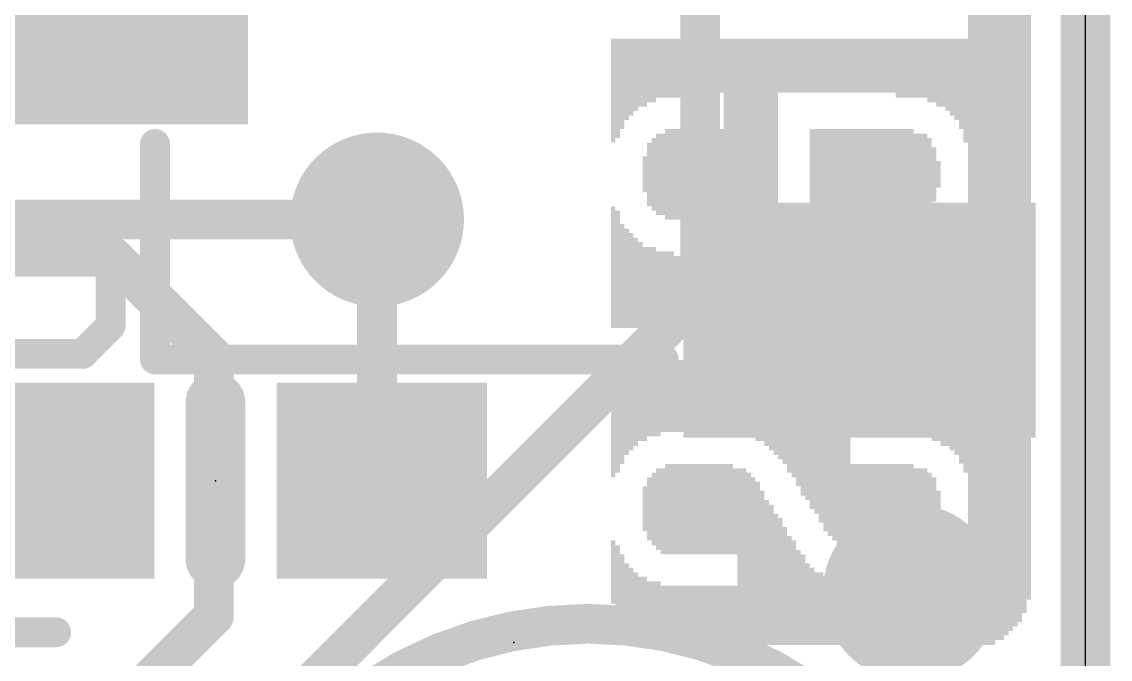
# Model space of a CAD drawing. Extents: x -0.1 to 25.5, y -0.1 to 17.9.
# Drawn here: x 19.97 to 25.53, y 4.36 to 7.61 of the extents above; entities that cross this region are included whole.
import ezdxf

# ---------------------------------------------------------------- set-up
doc = ezdxf.new("R2010")
doc.units = 0
for name, color, linetype in [('1', 12, 'CONTINUOUS'), ('16', 5, 'CONTINUOUS'), ('18', 110, 'CONTINUOUS'), ('20', 53, 'CONTINUOUS'), ('21', 40, 'CONTINUOUS'), ('22', 6, 'CONTINUOUS'), ('23', 40, 'CONTINUOUS'), ('24', 6, 'CONTINUOUS')]:
    doc.layers.add(name, color=color, linetype=linetype)

# ---------------------------------------------------------------- blocks, each defined once
blk = doc.blocks.new('RECT')
blk.add_solid([(-0.5, -0.5), (0.5, -0.5), (-0.5, 0.5), (0.5, 0.5)])
blk = doc.blocks.new('ROUNDV')
at = {"const_width": 0.5}
blk.add_lwpolyline([(0, -0.25, 1), (0, 0.25, 1), (0, -0.25)], format="xyb", dxfattribs=at)

msp = doc.modelspace()

# ---------------------------------------------------------------- linework, layer by layer
at = {"layer": '1'}
for points, const_width in [([(25.4, 17.78), (25.4, 0)], 0.254), ([(21.7805, 6.604), (21.7805, 5.295)], 0.2032), ([(19.304, 6.4135), (20.4316, 6.4135)], 0.2032), ([(20.4316, 6.4135), (20.9473, 5.8978)], 0.2032), ([(20.9473, 5.8978), (20.9473, 4.5808)], 0.2032), ([(21.805, 5.2705), (21.7805, 5.295)], 0.2032), ([(20.447, 4.0804), (20.9473, 4.5808)], 0.2032)]:
    msp.add_lwpolyline(points, dxfattribs=dict(at, const_width=const_width))
at = {"layer": '1', "const_width": 0.1016}
for points in [[(21.8313, 6.604, 1), (21.7297, 6.604)], [(20.4675, 6.4494, 1), (20.3957, 6.3776)], [(20.4316, 6.3627, 1), (20.4316, 6.4643)], [(20.9981, 5.8978, 1), (20.8965, 5.8978)], [(20.9114, 5.8619, 1), (20.9832, 5.9337)], [(21.8164, 5.3309, 1), (21.7446, 5.2591)], [(21.7297, 5.295, 1), (21.8313, 5.295)], [(21.7691, 5.2346, 1), (21.8409, 5.3064)], [(20.9832, 4.5448, 1), (20.9114, 4.6167)], [(20.8965, 4.5808, 1), (20.9981, 4.5808)]]:
    msp.add_lwpolyline(points, format="xyb", dxfattribs=at)
at = {"layer": '16'}
for points, const_width in [([(25.4, 17.78), (25.4, 0)], 0.254), ([(23.4315, 6.223), (23.4315, 8.9535)], 0.2032), ([(21.7805, 6.604), (19.6215, 6.604)], 0.2032), ([(20.447, 3.2385), (23.4315, 6.223)], 0.2032)]:
    msp.add_lwpolyline(points, dxfattribs=dict(at, const_width=const_width))
at = {"layer": '16', "const_width": 0.1016}
for points in [[(21.7805, 6.5532, 1), (21.7805, 6.6548)], [(23.4674, 6.1871, 1), (23.3956, 6.2589)], [(23.3807, 6.223, 1), (23.4823, 6.223)]]:
    msp.add_lwpolyline(points, format="xyb", dxfattribs=at)
at = {"layer": '20'}
msp.add_line((25.4, 2.54), (25.4, 15.24), dxfattribs=at)
at = {"layer": '21'}
for points, const_width in [([(24.946, 6.79), (24.946, 10.99)], 0.1524), ([(20.646, 5.89), (20.646, 6.99)], 0.1524), ([(23.246, 5.89), (20.646, 5.89)], 0.1524), ([(20.955, 5.6705), (20.955, 4.8705)], 0.3048), ([(19.565, 4.4965), (20.1413, 4.4965)], 0.1524)]:
    msp.add_lwpolyline(points, dxfattribs=dict(at, const_width=const_width))
for points, const_width in [([(20.6841, 6.99, 1), (20.6079, 6.99)], 0.0762), ([(24.9079, 6.79, 1), (24.9841, 6.79)], 0.0762), ([(20.646, 5.9281, 1), (20.646, 5.8519)], 0.0762), ([(23.246, 5.8519, 1), (23.246, 5.9281)], 0.0762), ([(20.6079, 5.89, 1), (20.6841, 5.89)], 0.0762), ([(21.0312, 5.6705, 1), (20.8788, 5.6705)], 0.1524), ([(20.8788, 4.8705, 1), (21.0312, 4.8705)], 0.1524), ([(22.86, 0.54, 1), (22.86, 4.54, 1), (22.86, 0.54)], 0.2032), ([(20.1413, 4.4584, 1), (20.1413, 4.5346)], 0.0762)]:
    msp.add_lwpolyline(points, format="xyb", dxfattribs=dict(at, const_width=const_width))
at = {"layer": '22', "const_width": 0.1524}
for points in [[(20.108, 7.4422), (19.5317, 7.4422)], [(20.2757, 6.4944), (19.8436, 6.4944)], [(20.4198, 6.3504), (20.2757, 6.4944)], [(20.4198, 6.0623), (20.4198, 6.3504)], [(20.2757, 5.9182), (20.4198, 6.0623)], [(19.8436, 5.9182), (20.2757, 5.9182)]]:
    msp.add_lwpolyline(points, dxfattribs=at)
at = {"layer": '22', "const_width": 0.0762}
for points in [[(20.108, 7.4041, 1), (20.108, 7.4803)], [(20.3027, 6.5214, 1), (20.2488, 6.4675)], [(20.2757, 6.4563, 1), (20.2757, 6.5325)], [(20.4579, 6.3504, 1), (20.3817, 6.3504)], [(20.3929, 6.3234, 1), (20.4467, 6.3773)], [(20.4467, 6.0353, 1), (20.3929, 6.0892)], [(20.3817, 6.0623, 1), (20.4579, 6.0623)], [(20.2488, 5.9451, 1), (20.3027, 5.8913)], [(20.2757, 5.8801, 1), (20.2757, 5.9563)]]:
    msp.add_lwpolyline(points, format="xyb", dxfattribs=at)
at = {"layer": '23'}
msp.add_point((20.955, 5.2705), dxfattribs=at)
at = {"layer": '24'}
msp.add_point((22.479, 4.445), dxfattribs=at)

# ---------------------------------------------------------------- block references
at = {"layer": '1', "rotation": 180}
for p, xscale, yscale in [((20.346, 7.39), 1.55, 0.6), ((24.246, 6.09), 1.8, 1.2)]:
    msp.add_blockref('RECT', p, dxfattribs=dict(at, xscale=xscale, yscale=yscale))
at = {"layer": '1', "xscale": 1.075}
for p in [(20.105, 5.2705), (21.805, 5.2705)]:
    msp.add_blockref('RECT', p, dxfattribs=at)
at = {"layer": '18'}
for p, xscale, yscale in [((21.7805, 6.604), 0.889, 0.889), ((21.7805, 6.604), 0.889, 0.889), ((24.511, 4.699), 0.9064, 0.9064), ((24.511, 4.699), 0.9064, 0.9064), ((19.558, 4.064), 0.9064, 0.9064), ((19.558, 4.064), 0.9064, 0.9064)]:
    msp.add_blockref('ROUNDV', p, dxfattribs=dict(at, xscale=xscale, yscale=yscale))
at = {"layer": '22', "rotation": 90}
for p, xscale, yscale in [((24.8111, 8.81), 5.5194, 0.0231), ((24.8342, 8.81), 5.5194, 0.0231), ((24.8573, 8.81), 5.5194, 0.0231), ((24.8804, 8.81), 5.5194, 0.0231), ((24.9036, 8.81), 5.5194, 0.0231), ((24.9267, 8.7973), 5.494, 0.0231), ((24.9498, 8.7973), 5.494, 0.0231), ((24.9729, 8.7859), 5.4712, 0.0231), ((24.996, 8.7859), 5.4712, 0.0231), ((25.019, 8.7744), 5.4483, 0.0229), ((25.042, 8.763), 5.4254, 0.0231), ((25.0651, 8.7516), 5.4026, 0.0231), ((25.0882, 8.7287), 5.3569, 0.0231), ((25.1113, 8.6944), 5.2883, 0.0231), ((22.987, 7.2631), 0.5309, 0.0229), ((23.01, 7.2746), 0.508, 0.0231), ((23.0331, 7.2974), 0.4623, 0.0231), ((23.0562, 7.3203), 0.4166, 0.0231), ((23.0793, 7.3317), 0.3937, 0.0231), ((23.1024, 7.3431), 0.3708, 0.0231), ((23.1256, 7.3546), 0.348, 0.0231), ((23.1487, 7.3546), 0.348, 0.0231), ((23.1718, 7.366), 0.3251, 0.0231), ((23.1949, 7.366), 0.3251, 0.0231), ((23.218, 7.3774), 0.3023, 0.0231), ((23.241, 7.3774), 0.3023, 0.0229), ((23.264, 7.3774), 0.3023, 0.0231), ((23.2871, 7.3774), 0.3023, 0.0231), ((23.3102, 7.3774), 0.3023, 0.0231), ((23.3333, 7.3774), 0.3023, 0.0231), ((23.3564, 7.3774), 0.3023, 0.0231), ((23.3796, 7.3901), 0.2769, 0.0231), ((23.4027, 7.3901), 0.2769, 0.0231), ((23.4258, 7.3901), 0.2769, 0.0231), ((23.4489, 7.3901), 0.2769, 0.0231), ((23.472, 7.3901), 0.2769, 0.0231), ((23.495, 7.3901), 0.2769, 0.0229), ((23.518, 7.3901), 0.2769, 0.0231), ((23.5411, 7.3901), 0.2769, 0.0231), ((23.5642, 7.0663), 0.9246, 0.0231), ((23.5873, 7.0663), 0.9246, 0.0231), ((23.6104, 7.0663), 0.9246, 0.0231), ((23.6336, 7.0663), 0.9246, 0.0231), ((23.6567, 7.0663), 0.9246, 0.0231), ((23.6798, 7.0663), 0.9246, 0.0231), ((23.7029, 7.0663), 0.9246, 0.0231), ((23.726, 7.0663), 0.9246, 0.0231), ((23.749, 7.0663), 0.9246, 0.0229), ((23.772, 7.0663), 0.9246, 0.0231), ((23.7951, 7.0663), 0.9246, 0.0231), ((23.8182, 7.0663), 0.9246, 0.0231), ((23.8413, 7.3901), 0.2769, 0.0231), ((23.8644, 7.3901), 0.2769, 0.0231), ((23.8876, 7.3901), 0.2769, 0.0231), ((23.9107, 7.3901), 0.2769, 0.0231), ((23.9338, 7.3901), 0.2769, 0.0231), ((23.9569, 7.3901), 0.2769, 0.0231), ((23.98, 7.3901), 0.2769, 0.0231), ((24.003, 7.3901), 0.2769, 0.0229), ((24.026, 7.3901), 0.2769, 0.0231), ((24.0491, 7.3901), 0.2769, 0.0231), ((24.0722, 7.3901), 0.2769, 0.0231), ((24.0953, 7.3901), 0.2769, 0.0231), ((24.1184, 7.3901), 0.2769, 0.0231), ((24.1416, 7.3901), 0.2769, 0.0231), ((24.1647, 7.3901), 0.2769, 0.0231), ((24.1878, 7.3901), 0.2769, 0.0231), ((24.2109, 7.3901), 0.2769, 0.0231), ((24.234, 7.3901), 0.2769, 0.0231), ((24.257, 7.3901), 0.2769, 0.0229), ((24.28, 7.3901), 0.2769, 0.0231), ((24.3031, 7.3901), 0.2769, 0.0231), ((24.3262, 7.3901), 0.2769, 0.0231), ((24.3493, 7.3901), 0.2769, 0.0231), ((24.3724, 7.3901), 0.2769, 0.0231), ((24.3956, 7.3901), 0.2769, 0.0231), ((24.4187, 7.3901), 0.2769, 0.0231), ((24.4418, 7.3774), 0.3023, 0.0231), ((24.4649, 7.3774), 0.3023, 0.0231), ((24.488, 7.3774), 0.3023, 0.0231), ((24.511, 7.3774), 0.3023, 0.0229), ((24.534, 7.3774), 0.3023, 0.0231), ((24.5571, 7.3774), 0.3023, 0.0231), ((24.5802, 7.3774), 0.3023, 0.0231), ((24.6033, 7.366), 0.3251, 0.0231), ((24.6264, 7.366), 0.3251, 0.0231), ((24.6496, 7.3546), 0.348, 0.0231), ((24.6727, 7.3546), 0.348, 0.0231), ((24.6958, 7.3431), 0.3708, 0.0231), ((24.7189, 7.3317), 0.3937, 0.0231), ((24.742, 7.3203), 0.4166, 0.0231), ((24.765, 7.2974), 0.4623, 0.0229), ((24.788, 7.2631), 0.5309, 0.0231), ((23.264, 6.8351), 0.4623, 0.0231), ((23.2871, 6.8351), 0.4623, 0.0231), ((23.3102, 6.8351), 0.4623, 0.0231), ((23.3333, 6.8351), 0.4623, 0.0231), ((23.3564, 6.8351), 0.4623, 0.0231), ((23.3796, 6.8351), 0.4623, 0.0231), ((23.4027, 6.8351), 0.4623, 0.0231), ((23.4258, 6.8351), 0.4623, 0.0231), ((23.4489, 6.8351), 0.4623, 0.0231), ((23.472, 6.8351), 0.4623, 0.0231), ((23.495, 6.8351), 0.4623, 0.0229), ((23.518, 6.8351), 0.4623, 0.0231), ((23.5411, 6.8351), 0.4623, 0.0231), ((24.003, 6.8351), 0.4623, 0.0229), ((24.026, 6.8351), 0.4623, 0.0231), ((24.0491, 6.8351), 0.4623, 0.0231), ((24.0722, 6.8351), 0.4623, 0.0231), ((24.0953, 6.8351), 0.4623, 0.0231), ((24.1184, 6.8351), 0.4623, 0.0231), ((24.1416, 6.8351), 0.4623, 0.0231), ((24.1647, 6.8351), 0.4623, 0.0231), ((24.1878, 6.8351), 0.4623, 0.0231), ((24.2109, 6.8351), 0.4623, 0.0231), ((24.234, 6.8351), 0.4623, 0.0231), ((24.257, 6.8351), 0.4623, 0.0229), ((24.28, 6.8351), 0.4623, 0.0231), ((24.3031, 6.8351), 0.4623, 0.0231), ((24.3262, 6.8351), 0.4623, 0.0231), ((24.3493, 6.8351), 0.4623, 0.0231), ((24.3724, 6.8351), 0.4623, 0.0231), ((24.3956, 6.8351), 0.4623, 0.0231), ((24.4187, 6.8351), 0.4623, 0.0231), ((24.4418, 6.8351), 0.4623, 0.0231), ((24.4649, 6.8351), 0.4623, 0.0231), ((24.488, 6.8351), 0.4623, 0.0231), ((24.511, 6.8351), 0.4623, 0.0229), ((23.1949, 6.8351), 0.3708, 0.0231), ((23.218, 6.8351), 0.4166, 0.0231), ((23.241, 6.8351), 0.4166, 0.0229), ((24.534, 6.8237), 0.4394, 0.0231), ((24.5571, 6.8351), 0.4166, 0.0231), ((24.5802, 6.8351), 0.4166, 0.0231), ((24.6033, 6.8351), 0.3708, 0.0231), ((23.1718, 6.8351), 0.3251, 0.0231), ((24.6264, 6.8339), 0.2769, 0.0231), ((23.1487, 6.8351), 0.1829, 0.0231), ((24.6496, 6.8351), 0.1372, 0.0231), ((22.987, 6.3614), 0.6223, 0.0229), ((23.01, 6.35), 0.5994, 0.0231), ((24.788, 6.4541), 0.3912, 0.0231), ((23.0331, 6.3157), 0.5309, 0.0231), ((24.765, 6.4313), 0.3454, 0.0229), ((23.0562, 6.3043), 0.508, 0.0231), ((23.0793, 6.2929), 0.4851, 0.0231), ((23.1024, 6.2814), 0.4623, 0.0231), ((24.6958, 6.3856), 0.254, 0.0231), ((24.7189, 6.397), 0.2769, 0.0231), ((24.742, 6.4084), 0.2997, 0.0231), ((23.1256, 6.27), 0.4394, 0.0231), ((23.1487, 6.2573), 0.414, 0.0231), ((23.1718, 6.2573), 0.414, 0.0231), ((23.1949, 6.2573), 0.414, 0.0231), ((24.6033, 6.2573), 0.414, 0.0231), ((24.6264, 6.2573), 0.414, 0.0231), ((24.6496, 6.3741), 0.2311, 0.0231), ((24.6727, 6.3741), 0.2311, 0.0231), ((23.218, 6.2459), 0.3912, 0.0231), ((23.241, 6.2459), 0.3912, 0.0229), ((23.264, 6.2459), 0.3912, 0.0231), ((23.2871, 6.2459), 0.3912, 0.0231), ((23.3102, 6.2344), 0.3683, 0.0231), ((23.3333, 6.2344), 0.3683, 0.0231), ((23.3564, 6.2344), 0.3683, 0.0231), ((23.3796, 6.2344), 0.3683, 0.0231), ((23.4027, 6.2344), 0.3683, 0.0231), ((23.4258, 6.2344), 0.3683, 0.0231), ((23.4489, 6.2344), 0.3683, 0.0231), ((23.472, 6.2344), 0.3683, 0.0231), ((23.495, 6.2344), 0.3683, 0.0229), ((23.518, 6.2344), 0.3683, 0.0231), ((23.5411, 6.2344), 0.3683, 0.0231), ((23.5642, 6.2344), 0.3683, 0.0231), ((23.5873, 6.2344), 0.3683, 0.0231), ((23.6104, 6.2344), 0.3683, 0.0231), ((23.6336, 6.2344), 0.3683, 0.0231), ((23.6567, 6.2344), 0.3683, 0.0231), ((23.6798, 6.2344), 0.3683, 0.0231), ((23.7029, 6.2344), 0.3683, 0.0231), ((23.726, 6.2344), 0.3683, 0.0231), ((23.749, 6.2344), 0.3683, 0.0229), ((23.772, 6.2344), 0.3683, 0.0231), ((23.7951, 6.2344), 0.3683, 0.0231), ((23.8182, 6.2344), 0.3683, 0.0231), ((23.8413, 6.2344), 0.3683, 0.0231), ((23.8644, 6.2344), 0.3683, 0.0231), ((23.8876, 6.2344), 0.3683, 0.0231), ((23.9107, 6.2344), 0.3683, 0.0231), ((23.9338, 6.2344), 0.3683, 0.0231), ((23.9569, 6.2344), 0.3683, 0.0231), ((23.98, 6.2344), 0.3683, 0.0231), ((24.003, 6.2344), 0.3683, 0.0229), ((24.026, 6.2344), 0.3683, 0.0231), ((24.0491, 6.2344), 0.3683, 0.0231), ((24.0722, 6.2344), 0.3683, 0.0231), ((24.0953, 6.2344), 0.3683, 0.0231), ((24.1184, 6.2344), 0.3683, 0.0231), ((24.1416, 6.2344), 0.3683, 0.0231), ((24.1647, 6.2344), 0.3683, 0.0231), ((24.1878, 6.2344), 0.3683, 0.0231), ((24.2109, 6.2344), 0.3683, 0.0231), ((24.234, 6.2344), 0.3683, 0.0231), ((24.257, 6.2344), 0.3683, 0.0229), ((24.28, 6.2344), 0.3683, 0.0231), ((24.3031, 6.2344), 0.3683, 0.0231), ((24.3262, 6.2344), 0.3683, 0.0231), ((24.3493, 6.2344), 0.3683, 0.0231), ((24.3724, 6.2344), 0.3683, 0.0231), ((24.3956, 6.2344), 0.3683, 0.0231), ((24.4187, 6.2344), 0.3683, 0.0231), ((24.4418, 6.2344), 0.3683, 0.0231), ((24.4649, 6.2344), 0.3683, 0.0231), ((24.488, 6.2344), 0.3683, 0.0231), ((24.511, 6.2459), 0.3912, 0.0229), ((24.534, 6.2459), 0.3912, 0.0231), ((24.5571, 6.2459), 0.3912, 0.0231), ((24.5802, 6.2459), 0.3912, 0.0231), ((22.987, 5.588), 0.5994, 0.0229), ((23.01, 5.5994), 0.5766, 0.0231), ((23.0331, 5.6223), 0.5309, 0.0231), ((23.0562, 5.6452), 0.4851, 0.0231), ((23.0793, 5.6566), 0.4623, 0.0231), ((23.1024, 5.668), 0.4394, 0.0231), ((23.1256, 5.6807), 0.414, 0.0231), ((23.1487, 5.6807), 0.414, 0.0231), ((23.1718, 5.6921), 0.3912, 0.0231), ((23.1949, 5.6921), 0.3912, 0.0231), ((23.218, 5.6921), 0.3912, 0.0231), ((23.241, 5.7036), 0.3683, 0.0229), ((23.264, 5.7036), 0.3683, 0.0231), ((23.2871, 5.7036), 0.3683, 0.0231), ((23.3102, 5.7036), 0.3683, 0.0231), ((23.3333, 5.7036), 0.3683, 0.0231), ((23.3564, 5.7036), 0.3683, 0.0231), ((23.3796, 5.7036), 0.3683, 0.0231), ((23.4027, 5.7036), 0.3683, 0.0231), ((23.4258, 5.7036), 0.3683, 0.0231), ((23.4489, 5.7036), 0.3683, 0.0231), ((23.472, 5.7036), 0.3683, 0.0231), ((23.495, 5.7036), 0.3683, 0.0229), ((23.518, 5.7036), 0.3683, 0.0231), ((23.5411, 5.7036), 0.3683, 0.0231), ((23.5642, 5.7036), 0.3683, 0.0231), ((23.5873, 5.7036), 0.3683, 0.0231), ((23.6104, 5.7036), 0.3683, 0.0231), ((23.6336, 5.7036), 0.3683, 0.0231), ((23.6567, 5.7036), 0.3683, 0.0231), ((23.6798, 5.6921), 0.3912, 0.0231), ((23.7029, 5.6921), 0.3912, 0.0231), ((23.726, 5.6807), 0.414, 0.0231), ((23.749, 5.6807), 0.414, 0.0229), ((23.772, 5.668), 0.4394, 0.0231), ((23.7951, 5.6566), 0.4623, 0.0231), ((23.8182, 5.6452), 0.4851, 0.0231), ((23.8413, 5.6337), 0.508, 0.0231), ((23.8644, 5.6223), 0.5309, 0.0231), ((23.8876, 5.5994), 0.5766, 0.0231), ((23.9107, 5.588), 0.5994, 0.0231), ((23.9338, 5.5651), 0.6452, 0.0231), ((23.9569, 5.541), 0.6934, 0.0231), ((23.98, 5.5296), 0.7163, 0.0231), ((24.003, 5.5067), 0.762, 0.0229), ((24.026, 5.4953), 0.7849, 0.0231), ((24.0491, 5.4724), 0.8306, 0.0231), ((24.0722, 5.4496), 0.8763, 0.0231), ((24.0953, 5.4381), 0.8992, 0.0231), ((24.1184, 5.4267), 0.922, 0.0231), ((24.1416, 5.414), 0.9474, 0.0231), ((24.1647, 5.4026), 0.9703, 0.0231), ((24.1878, 5.4026), 0.9703, 0.0231), ((24.2109, 5.7036), 0.3683, 0.0231), ((24.234, 5.7036), 0.3683, 0.0231), ((24.257, 5.7036), 0.3683, 0.0229), ((24.28, 5.7036), 0.3683, 0.0231), ((24.3031, 5.7036), 0.3683, 0.0231), ((24.3262, 5.7036), 0.3683, 0.0231), ((24.3493, 5.7036), 0.3683, 0.0231), ((24.3724, 5.7036), 0.3683, 0.0231), ((24.3956, 5.7036), 0.3683, 0.0231), ((24.4187, 5.7036), 0.3683, 0.0231), ((24.4418, 5.7036), 0.3683, 0.0231), ((24.4649, 5.7036), 0.3683, 0.0231), ((24.488, 5.7036), 0.3683, 0.0231), ((24.511, 5.7036), 0.3683, 0.0229), ((24.534, 5.7036), 0.3683, 0.0231), ((24.5571, 5.6921), 0.3912, 0.0231), ((24.5802, 5.6921), 0.3912, 0.0231), ((24.6033, 5.6921), 0.3912, 0.0231), ((24.6264, 5.6807), 0.414, 0.0231), ((24.8111, 5.16), 1.4554, 0.0231), ((24.8342, 5.16), 1.4554, 0.0231), ((24.8573, 5.16), 1.4554, 0.0231), ((24.8804, 5.16), 1.4554, 0.0231), ((24.9036, 5.16), 1.4554, 0.0231), ((24.9267, 5.16), 1.4554, 0.0231), ((24.9498, 5.1727), 1.43, 0.0231), ((24.9729, 5.1727), 1.43, 0.0231), ((24.996, 5.1841), 1.4072, 0.0231), ((25.019, 5.1956), 1.3843, 0.0229), ((25.042, 5.207), 1.3614, 0.0231), ((25.0651, 5.2184), 1.3386, 0.0231), ((25.0882, 5.2413), 1.2929, 0.0231), ((25.1113, 5.2756), 1.2243, 0.0231), ((24.6496, 5.5766), 0.2057, 0.0231), ((24.6727, 5.5639), 0.2311, 0.0231), ((24.6958, 5.5639), 0.2311, 0.0231), ((24.7189, 5.5524), 0.254, 0.0231), ((24.742, 5.541), 0.2769, 0.0231), ((24.765, 5.5182), 0.3226, 0.0229), ((24.788, 5.4953), 0.3683, 0.0231), ((23.264, 5.1257), 0.4623, 0.0231), ((23.2871, 5.1257), 0.4623, 0.0231), ((23.3102, 5.1257), 0.4623, 0.0231), ((23.3333, 5.1257), 0.4623, 0.0231), ((23.3564, 5.1257), 0.4623, 0.0231), ((23.3796, 5.1257), 0.4623, 0.0231), ((23.4027, 5.1257), 0.4623, 0.0231), ((23.4258, 5.1257), 0.4623, 0.0231), ((23.4489, 5.1257), 0.4623, 0.0231), ((23.472, 5.1257), 0.4623, 0.0231), ((23.495, 5.1257), 0.4623, 0.0229), ((23.518, 5.1257), 0.4623, 0.0231), ((23.5411, 5.1257), 0.4623, 0.0231), ((23.5642, 5.1257), 0.4623, 0.0231), ((23.5873, 5.1257), 0.4623, 0.0231), ((24.2109, 5.1257), 0.4623, 0.0231), ((24.234, 5.1257), 0.4623, 0.0231), ((24.257, 5.1257), 0.4623, 0.0229), ((24.28, 5.1257), 0.4623, 0.0231), ((24.3031, 5.1257), 0.4623, 0.0231), ((24.3262, 5.1257), 0.4623, 0.0231), ((24.3493, 5.1257), 0.4623, 0.0231), ((24.3724, 5.1257), 0.4623, 0.0231), ((24.3956, 5.1257), 0.4623, 0.0231), ((24.4187, 5.1257), 0.4623, 0.0231), ((24.4418, 5.1257), 0.4623, 0.0231), ((24.4649, 5.1257), 0.4623, 0.0231), ((24.488, 5.1257), 0.4623, 0.0231), ((24.511, 5.1257), 0.4623, 0.0229), ((23.1718, 5.127), 0.3226, 0.0231), ((23.1949, 5.1257), 0.3708, 0.0231), ((23.218, 5.1257), 0.4166, 0.0231), ((23.241, 5.1143), 0.4394, 0.0229), ((23.6104, 5.1143), 0.4394, 0.0231), ((23.6336, 4.8832), 0.9017, 0.0231), ((23.6567, 4.8832), 0.9017, 0.0231), ((23.6798, 4.8717), 0.8788, 0.0231), ((23.7029, 4.8603), 0.856, 0.0231), ((24.534, 5.1143), 0.4394, 0.0231), ((24.5571, 5.1257), 0.4166, 0.0231), ((24.5802, 5.1257), 0.4166, 0.0231), ((24.6033, 5.1257), 0.3708, 0.0231), ((24.6264, 5.127), 0.3226, 0.0231), ((23.1487, 5.127), 0.2311, 0.0231), ((23.726, 4.8489), 0.8331, 0.0231), ((23.749, 4.826), 0.7874, 0.0229), ((24.6496, 5.127), 0.1854, 0.0231), ((23.772, 4.8019), 0.7391, 0.0231), ((23.7951, 4.7904), 0.7163, 0.0231), ((23.8182, 4.7676), 0.6706, 0.0231), ((23.8413, 4.7561), 0.6477, 0.0231), ((23.8644, 4.7333), 0.602, 0.0231), ((22.987, 4.8031), 0.3251, 0.0229), ((23.8876, 4.7104), 0.5563, 0.0231), ((23.9107, 4.699), 0.5334, 0.0231), ((23.01, 4.7676), 0.3454, 0.0231), ((23.0331, 4.7219), 0.3454, 0.0231), ((23.9338, 4.6749), 0.4851, 0.0231), ((23.9569, 4.6634), 0.4623, 0.0231), ((24.765, 4.6634), 0.4623, 0.0229), ((24.788, 4.6863), 0.508, 0.0231), ((23.0562, 4.6876), 0.3226, 0.0231), ((23.98, 4.6406), 0.4166, 0.0231), ((24.742, 4.6406), 0.4166, 0.0231), ((23.0793, 4.6647), 0.3226, 0.0231), ((23.1024, 4.6418), 0.3226, 0.0231), ((24.003, 4.6292), 0.3937, 0.0229), ((24.026, 4.6177), 0.3708, 0.0231), ((24.0491, 4.6177), 0.3708, 0.0231), ((24.6727, 4.6177), 0.3708, 0.0231), ((24.6958, 4.6177), 0.3708, 0.0231), ((24.7189, 4.6292), 0.3937, 0.0231), ((23.1256, 4.619), 0.3226, 0.0231), ((23.1487, 4.619), 0.3226, 0.0231), ((23.1718, 4.5949), 0.3251, 0.0231), ((23.1949, 4.5949), 0.3251, 0.0231), ((23.218, 4.5949), 0.3251, 0.0231), ((23.241, 4.5834), 0.3023, 0.0229), ((23.264, 4.5834), 0.3023, 0.0231), ((23.2871, 4.5834), 0.3023, 0.0231), ((23.3102, 4.5834), 0.3023, 0.0231), ((23.3333, 4.5834), 0.3023, 0.0231), ((23.3564, 4.5834), 0.3023, 0.0231), ((23.3796, 4.5834), 0.3023, 0.0231), ((23.4027, 4.5834), 0.3023, 0.0231), ((23.4258, 4.5834), 0.3023, 0.0231), ((23.4489, 4.5834), 0.3023, 0.0231), ((23.472, 4.5834), 0.3023, 0.0231), ((23.495, 4.5834), 0.3023, 0.0229), ((23.518, 4.5834), 0.3023, 0.0231), ((23.5411, 4.5834), 0.3023, 0.0231), ((23.5642, 4.5834), 0.3023, 0.0231), ((23.5873, 4.5834), 0.3023, 0.0231), ((23.6104, 4.5834), 0.3023, 0.0231), ((24.0722, 4.6063), 0.348, 0.0231), ((24.0953, 4.5949), 0.3251, 0.0231), ((24.1184, 4.5949), 0.3251, 0.0231), ((24.1416, 4.5949), 0.3251, 0.0231), ((24.1647, 4.5834), 0.3023, 0.0231), ((24.1878, 4.5834), 0.3023, 0.0231), ((24.2109, 4.5834), 0.3023, 0.0231), ((24.234, 4.5834), 0.3023, 0.0231), ((24.257, 4.5834), 0.3023, 0.0229), ((24.28, 4.5834), 0.3023, 0.0231), ((24.3031, 4.5834), 0.3023, 0.0231), ((24.3262, 4.5834), 0.3023, 0.0231), ((24.3493, 4.5834), 0.3023, 0.0231), ((24.3724, 4.5834), 0.3023, 0.0231), ((24.3956, 4.5834), 0.3023, 0.0231), ((24.4187, 4.5834), 0.3023, 0.0231), ((24.4418, 4.5834), 0.3023, 0.0231), ((24.4649, 4.5834), 0.3023, 0.0231), ((24.488, 4.5834), 0.3023, 0.0231), ((24.511, 4.5834), 0.3023, 0.0229), ((24.534, 4.5834), 0.3023, 0.0231), ((24.5571, 4.5834), 0.3023, 0.0231), ((24.5802, 4.5949), 0.3251, 0.0231), ((24.6033, 4.5949), 0.3251, 0.0231), ((24.6264, 4.5949), 0.3251, 0.0231), ((24.6496, 4.6063), 0.348, 0.0231)]:
    msp.add_blockref('RECT', p, dxfattribs=dict(at, xscale=xscale, yscale=yscale))

doc.saveas('drawing.dxf')
